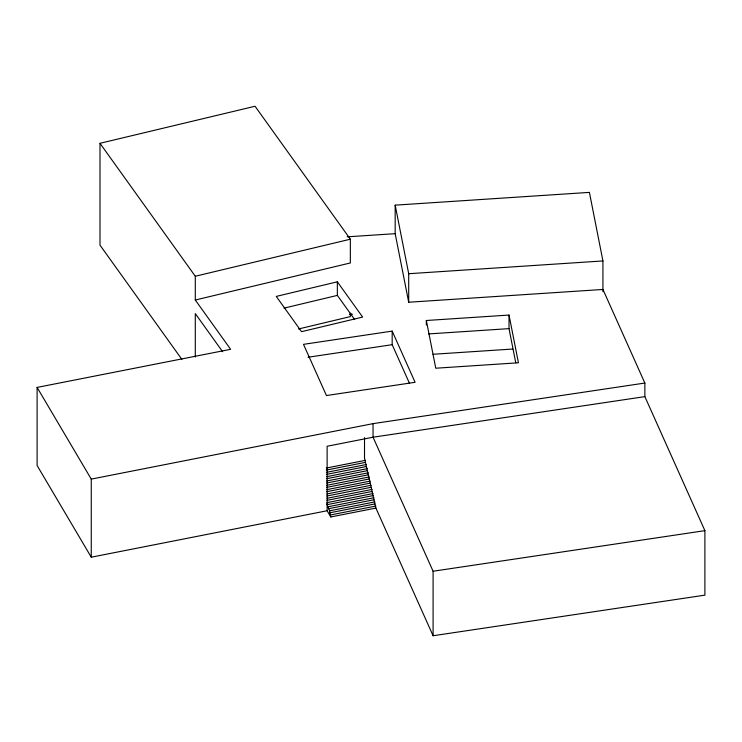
<?xml version="1.0" encoding="UTF-8"?>
<svg xmlns="http://www.w3.org/2000/svg" width="742" height="742" viewBox="0 0 742 742"><rect width="100%" height="100%" fill="white"/><g stroke="black" fill="none" stroke-linecap="round" stroke-linejoin="round"><path stroke-width="1.11" d="M375.897 508.075L330.784 516.951L329.569 510.811L327.129 504.653L327.129 446.257L373.05 437.214L644.863 396.627L704.9 530.651L704.9 595.149L433.096 635.746L375.897 508.075L364.517 458.213L364.517 437.613M99.994 143.308L255.044 106.254L350.345 239.202L350.345 262.965L195.294 300.018L195.294 276.247L99.994 143.308L99.994 245.148L181.873 359.369M195.294 276.247L350.345 239.202M337.35 281.812L276.265 296.41L301.549 331.674L362.634 317.084L337.35 281.812L337.35 295.39L354.648 319.524M284.047 308.134L337.35 295.39M298.516 328.984L350.345 316.602L350.345 313.17M330.784 516.951L327.129 510.756L91.257 557.196L37.1 465.494L37.1 387.417L230.632 349.315L195.294 300.018M37.1 387.417L91.257 479.109L373.05 423.636L644.863 383.048L644.863 396.627M326.322 468.035L365.463 460.337M326.322 470.076L365.463 462.368M326.378 472.366L366.409 464.492M326.378 474.407L366.409 466.523M326.601 476.67L367.355 468.647M326.601 478.701L367.355 470.678M326.656 481.002L368.31 472.802M326.656 483.033L368.31 474.834M326.73 485.324L369.256 476.958M326.73 487.364L369.256 478.989M326.805 489.655L370.202 481.104M326.805 491.686L370.202 483.144M326.953 493.959L371.158 485.259M326.953 495.999L371.158 487.299M327.036 498.29L372.104 489.414M327.036 500.321L372.104 491.454M373.05 493.569L327.129 502.612L327.129 510.756M327.129 504.653L373.05 495.61M328.344 506.712L373.996 497.724M328.344 508.752L373.996 499.765M329.569 510.811L374.951 501.88M329.569 512.852L374.951 503.92M330.784 514.92L375.897 506.035M392.175 331.108L303.506 344.344L326.443 395.542L415.103 382.297L392.175 331.108L392.175 344.687L409.491 383.336M308.051 357.245L392.175 344.687M373.05 423.636L373.05 437.214L433.096 571.238L704.9 530.651M644.863 383.048L602.931 289.454L408.703 302.235L395.18 233.674L395.18 205.154L589.408 192.382L602.931 260.943L602.931 291.717M347.173 236.828L395.18 233.674M395.18 205.154L408.703 273.715L602.931 260.943M349.603 314.302L351.875 314.154M349.974 314.432L352.246 314.283M426.353 320.498L509.021 315.053L518.435 362.782L435.767 368.217L426.353 320.498L426.353 325.024M428.644 333.919L509.021 328.632L515.746 362.727M432.985 354.277L512.75 349.028M222.628 351.736L195.294 313.597L195.294 357.013M509.021 315.053L509.021 328.632M433.096 571.238L433.096 635.746M408.703 273.715L408.703 302.235M91.257 479.109L91.257 557.196"/></g></svg>
